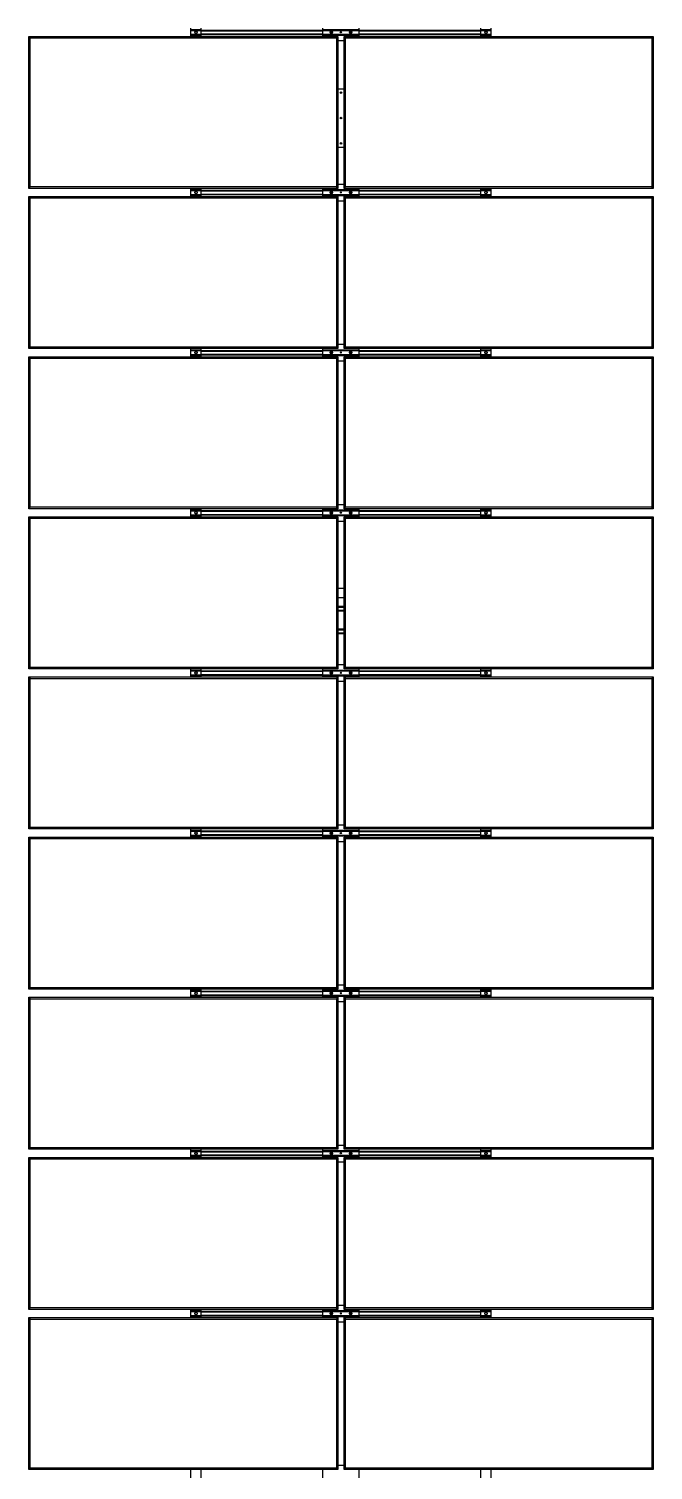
# Model space of a CAD drawing. Header units: feet. Extents: x -21 to 5170, y -254 to 1413.
# Drawn here: x 4874.5 to 5055.4, y 571.8 to 989.1 of the extents above; entities that cross this region are included whole.
import ezdxf

# ---------------------------------------------------------------- set-up
doc = ezdxf.new("R2010")
doc.units = ezdxf.units.FT
doc.header["$MEASUREMENT"] = 0
doc.layers.add('E-ARRY-TABL', color=9, linetype='Continuous')

msp = doc.modelspace()

# ---------------------------------------------------------------- linework, layer by layer
at = {"layer": 'E-ARRY-TABL'}
for p, q in [((4921.50019, 986.86741), (4921.50019, 989.2193)), ((4924.44006, 986.86741), (4924.44006, 989.2193)), ((4959.71841, 986.86741), (4959.71841, 989.2193)), ((4970.21792, 986.86741), (4970.21792, 989.2193)), ((5005.49628, 986.86741), (5005.49628, 989.2193)), ((5008.43614, 986.86741), (5008.43614, 989.2193)), ((4874.50438, 986.86741), (4964.04421, 986.86741)), ((4874.50438, 986.86741), (4874.92436, 986.44743)), ((4874.50438, 942.85347), (4874.50438, 986.86741)), ((4874.92436, 986.44743), (4963.62423, 986.44743)), ((4874.92436, 943.27345), (4874.92436, 986.44743)), ((4921.50019, 988.88332), (4924.44006, 988.88332)), ((4921.50019, 988.79932), (4924.44006, 988.79932)), ((4921.50019, 988.61033), (4924.44006, 988.61033)), ((4921.50019, 987.47639), (4924.44006, 987.47639)), ((4921.50019, 987.28739), (4924.44006, 987.28739)), ((4921.50019, 987.2034), (4924.44006, 987.2034)), ((4922.76402, 988.40034), (4922.55791, 988.04336)), ((4922.55791, 988.04336), (4922.76402, 987.68638)), ((4923.17623, 988.40034), (4922.76402, 988.40034)), ((4922.76402, 987.68638), (4923.17623, 987.68638)), ((4923.38233, 988.04336), (4923.17623, 988.40034)), ((4923.17623, 987.68638), (4923.38233, 988.04336)), ((4924.44006, 988.67333), (4959.71841, 988.67333)), ((4924.44006, 988.50534), (4959.71841, 988.50534)), ((4924.44006, 987.58138), (4959.71841, 987.58138)), ((4924.44006, 987.41339), (4959.71841, 987.41339)), ((4959.71841, 988.88332), (4970.21792, 988.88332)), ((4959.71841, 988.79932), (4970.21792, 988.79932)), ((4959.71841, 988.61033), (4970.21792, 988.61033)), ((4959.71841, 987.47639), (4970.21792, 987.47639)), ((4959.71841, 987.28739), (4970.21792, 987.28739)), ((4959.71841, 987.2034), (4970.21792, 987.2034)), ((4961.81158, 988.04336), (4961.99344, 988.35834)), ((4961.90251, 987.88587), (4961.81158, 988.04336)), ((4961.99344, 987.72837), (4961.90251, 987.88587)), ((4961.99344, 988.35834), (4962.35715, 988.35834)), ((4962.1753, 987.72837), (4961.99344, 987.72837)), ((4962.35715, 987.72837), (4962.1753, 987.72837)), ((4962.35715, 988.35834), (4962.53901, 988.04336)), ((4962.53901, 988.04336), (4962.35715, 987.72837)), ((4964.04421, 986.86741), (4963.62423, 986.44743)), ((4963.62423, 986.44743), (4963.62423, 943.27345)), ((4964.04421, 986.86741), (4964.04421, 942.85347)), ((4964.04421, 985.62847), (4965.89212, 985.62847)), ((4964.87892, 988.04336), (4964.8793, 988.03516)), ((4965.89212, 986.86741), (5055.43195, 986.86741)), ((4965.89212, 986.86741), (4966.3121, 986.44743)), ((4965.89212, 942.85347), (4965.89212, 986.86741)), ((4966.3121, 986.44743), (5055.01197, 986.44743)), ((4966.3121, 943.27345), (4966.3121, 986.44743)), ((4967.39732, 988.04336), (4967.57918, 988.35834)), ((4967.57918, 987.72837), (4967.39732, 988.04336)), ((4967.57918, 988.35834), (4967.94289, 988.35834)), ((4967.76104, 987.72837), (4967.57918, 987.72837)), ((4967.94289, 987.72837), (4967.76104, 987.72837)), ((4967.94289, 988.35834), (4968.12475, 988.04336)), ((4968.12475, 988.04336), (4967.94289, 987.72837)), ((4970.21792, 988.67333), (5005.49628, 988.67333)), ((4970.21792, 988.50534), (5005.49628, 988.50534)), ((4970.21792, 987.58138), (5005.49628, 987.58138)), ((4970.21792, 987.41339), (5005.49628, 987.41339)), ((5005.49628, 988.88332), (5008.43614, 988.88332)), ((5005.49628, 988.79932), (5008.43614, 988.79932)), ((5005.49628, 988.61033), (5008.43614, 988.61033)), ((5005.49628, 987.47639), (5008.43614, 987.47639)), ((5005.49628, 987.28739), (5008.43614, 987.28739)), ((5005.49628, 987.2034), (5008.43614, 987.2034)), ((5006.7601, 988.40034), (5006.554, 988.04336)), ((5006.554, 988.04336), (5006.7601, 987.68638)), ((5007.17231, 988.40034), (5006.7601, 988.40034)), ((5006.7601, 987.68638), (5006.96621, 987.68638)), ((5006.96621, 987.68638), (5007.17231, 987.68638)), ((5007.37842, 988.04336), (5007.17231, 988.40034)), ((5007.17231, 987.68638), (5007.37842, 988.04336)), ((5055.43195, 986.86741), (5055.01197, 986.44743)), ((5055.01197, 986.44743), (5055.01197, 943.27345)), ((5055.43195, 986.86741), (5055.43195, 942.85347)), ((4964.04421, 971.63262), (4965.89212, 971.63262)), ((4964.71618, 963.23302), (4965.22015, 963.23302)), ((4964.04421, 954.83341), (4965.89212, 954.83341)), ((4874.50438, 942.85347), (4874.92436, 943.27345)), ((4963.62423, 943.27345), (4874.92436, 943.27345)), ((4964.04421, 942.85347), (4963.62423, 943.27345)), ((4964.04421, 944.09241), (4965.89212, 944.09241)), ((4965.89212, 942.85347), (4966.3121, 943.27345)), ((5055.01197, 943.27345), (4966.3121, 943.27345)), ((5055.43195, 942.85347), (5055.01197, 943.27345)), ((4964.04421, 942.85347), (4874.50438, 942.85347)), ((4874.50438, 940.50158), (4874.92436, 940.08159)), ((4874.50438, 896.48763), (4874.50438, 940.50158)), ((4874.50438, 940.50158), (4964.04421, 940.50158)), ((4874.92436, 896.90761), (4874.92436, 940.08159)), ((4874.92436, 940.08159), (4963.62423, 940.08159)), ((4921.50019, 940.50158), (4921.50019, 942.85347)), ((4921.50019, 942.51748), (4924.44006, 942.51748)), ((4921.50019, 942.43349), (4924.44006, 942.43349)), ((4921.50019, 942.24449), (4924.44006, 942.24449)), ((4921.50019, 941.11055), (4924.44006, 941.11055)), ((4921.50019, 940.92156), (4924.44006, 940.92156)), ((4921.50019, 940.83756), (4924.44006, 940.83756)), ((4922.76402, 942.0345), (4922.55791, 941.67752)), ((4922.55791, 941.67752), (4922.76402, 941.32054)), ((4923.17623, 942.0345), (4922.76402, 942.0345)), ((4922.76402, 941.32054), (4923.17623, 941.32054)), ((4923.38233, 941.67752), (4923.17623, 942.0345)), ((4923.17623, 941.32054), (4923.38233, 941.67752)), ((4924.44006, 940.50158), (4924.44006, 942.85347)), ((4924.44006, 942.30749), (4959.71841, 942.30749)), ((4924.44006, 942.1395), (4959.71841, 942.1395)), ((4924.44006, 941.21554), (4959.71841, 941.21554)), ((4924.44006, 941.04755), (4959.71841, 941.04755)), ((4959.71841, 940.50158), (4959.71841, 942.85347)), ((4959.71841, 942.51748), (4970.21792, 942.51748)), ((4959.71841, 942.43349), (4970.21792, 942.43349)), ((4959.71841, 942.24449), (4970.21792, 942.24449)), ((4959.71841, 941.11055), (4970.21792, 941.11055)), ((4959.71841, 940.92156), (4970.21792, 940.92156)), ((4959.71841, 940.83756), (4970.21792, 940.83756)), ((4961.81158, 941.67752), (4961.99344, 941.99251)), ((4961.90251, 941.52003), (4961.81158, 941.67752)), ((4961.99344, 941.36254), (4961.90251, 941.52003)), ((4961.99344, 941.99251), (4962.35715, 941.99251)), ((4962.1753, 941.36254), (4961.99344, 941.36254)), ((4962.35715, 941.36254), (4962.1753, 941.36254)), ((4962.35715, 941.99251), (4962.53901, 941.67752)), ((4962.53901, 941.67752), (4962.35715, 941.36254)), ((4964.04421, 940.50158), (4963.62423, 940.08159)), ((4963.62423, 940.08159), (4963.62423, 896.90761)), ((4964.04421, 940.50158), (4964.04421, 896.48763)), ((4964.04421, 939.26263), (4965.89212, 939.26263)), ((4964.87892, 941.67752), (4964.87963, 941.66631)), ((5055.43195, 942.85347), (4965.89212, 942.85347)), ((4965.89212, 940.50158), (5055.43195, 940.50158)), ((4965.89212, 940.50158), (4966.3121, 940.08159)), ((4965.89212, 896.48763), (4965.89212, 940.50158)), ((4966.3121, 940.08159), (5055.01197, 940.08159)), ((4966.3121, 896.90761), (4966.3121, 940.08159)), ((4967.39732, 941.67752), (4967.57918, 941.99251)), ((4967.57918, 941.36254), (4967.39732, 941.67752)), ((4967.57918, 941.99251), (4967.76104, 941.99251)), ((4967.94289, 941.36254), (4967.57918, 941.36254)), ((4967.76104, 941.99251), (4967.94289, 941.99251)), ((4967.94289, 941.99251), (4968.12475, 941.67752)), ((4968.12475, 941.67752), (4967.94289, 941.36254)), ((4970.21792, 940.50158), (4970.21792, 942.85347)), ((4970.21792, 942.30749), (5005.49628, 942.30749)), ((4970.21792, 942.1395), (5005.49628, 942.1395)), ((4970.21792, 941.21554), (5005.49628, 941.21554)), ((4970.21792, 941.04755), (5005.49628, 941.04755)), ((5005.49628, 940.50158), (5005.49628, 942.85347)), ((5005.49628, 942.51748), (5008.43614, 942.51748)), ((5005.49628, 942.43349), (5008.43614, 942.43349)), ((5005.49628, 942.24449), (5008.43614, 942.24449)), ((5005.49628, 941.11055), (5008.43614, 941.11055)), ((5005.49628, 940.92156), (5008.43614, 940.92156)), ((5005.49628, 940.83756), (5008.43614, 940.83756)), ((5006.7601, 942.0345), (5006.554, 941.67752)), ((5006.554, 941.67752), (5006.7601, 941.32054)), ((5007.17231, 942.0345), (5006.7601, 942.0345)), ((5006.7601, 941.32054), (5007.17231, 941.32054)), ((5007.37842, 941.67752), (5007.17231, 942.0345)), ((5007.17231, 941.32054), (5007.37842, 941.67752)), ((5008.43614, 940.50158), (5008.43614, 942.85347)), ((5055.43195, 940.50158), (5055.01197, 940.08159)), ((5055.01197, 940.08159), (5055.01197, 896.90761)), ((5055.43195, 940.50158), (5055.43195, 896.48763)), ((4964.04421, 897.72657), (4965.89212, 897.72657)), ((4874.50438, 896.48763), (4874.92436, 896.90761)), ((4964.04421, 896.48763), (4874.50438, 896.48763)), ((4874.50438, 894.13574), (4964.04421, 894.13574)), ((4874.50438, 894.13574), (4874.92436, 893.71576)), ((4874.50438, 850.12179), (4874.50438, 894.13574)), ((4963.62423, 896.90761), (4874.92436, 896.90761)), ((4874.92436, 893.71576), (4963.62423, 893.71576)), ((4874.92436, 850.54177), (4874.92436, 893.71576)), ((4921.50019, 894.13574), (4921.50019, 896.48763)), ((4921.50019, 896.15164), (4924.44006, 896.15164)), ((4921.50019, 896.06765), (4924.44006, 896.06765)), ((4921.50019, 895.87866), (4924.44006, 895.87866)), ((4921.50019, 894.74471), (4924.44006, 894.74471)), ((4921.50019, 894.55572), (4924.44006, 894.55572)), ((4921.50019, 894.47172), (4924.44006, 894.47172)), ((4922.76402, 895.66867), (4922.55791, 895.31168)), ((4922.55791, 895.31168), (4922.76402, 894.9547)), ((4923.17623, 895.66867), (4922.76402, 895.66867)), ((4922.76402, 894.9547), (4922.97012, 894.9547)), ((4922.97012, 894.9547), (4923.17623, 894.9547)), ((4923.38233, 895.31168), (4923.17623, 895.66867)), ((4923.17623, 894.9547), (4923.38233, 895.31168)), ((4924.44006, 894.13574), (4924.44006, 896.48763)), ((4924.44006, 895.94165), (4959.71841, 895.94165)), ((4924.44006, 895.77366), (4959.71841, 895.77366)), ((4924.44006, 894.8497), (4959.71841, 894.8497)), ((4924.44006, 894.68171), (4959.71841, 894.68171)), ((4959.71841, 894.13574), (4959.71841, 896.48763)), ((4959.71841, 896.15164), (4970.21792, 896.15164)), ((4959.71841, 896.06765), (4970.21792, 896.06765)), ((4959.71841, 895.87866), (4970.21792, 895.87866)), ((4959.71841, 894.74471), (4970.21792, 894.74471)), ((4959.71841, 894.55572), (4970.21792, 894.55572)), ((4959.71841, 894.47172), (4970.21792, 894.47172)), ((4961.81158, 895.31168), (4961.99344, 895.62667)), ((4961.90251, 895.15419), (4961.81158, 895.31168)), ((4961.99344, 894.9967), (4961.90251, 895.15419)), ((4961.99344, 895.62667), (4962.35715, 895.62667)), ((4962.1753, 894.9967), (4961.99344, 894.9967)), ((4962.35715, 894.9967), (4962.1753, 894.9967)), ((4962.35715, 895.62667), (4962.53901, 895.31168)), ((4962.53901, 895.31168), (4962.35715, 894.9967)), ((4964.04421, 896.48763), (4963.62423, 896.90761)), ((4964.04421, 894.13574), (4963.62423, 893.71576)), ((4963.62423, 893.71576), (4963.62423, 850.54177)), ((4964.04421, 894.13574), (4964.04421, 850.12179)), ((4964.87892, 895.31168), (4964.87963, 895.30047)), ((4965.89212, 896.48763), (4966.3121, 896.90761)), ((5055.43195, 896.48763), (4965.89212, 896.48763)), ((4965.89212, 894.13574), (5055.43195, 894.13574)), ((4965.89212, 894.13574), (4966.3121, 893.71576)), ((4965.89212, 850.12179), (4965.89212, 894.13574)), ((5055.01197, 896.90761), (4966.3121, 896.90761)), ((4966.3121, 893.71576), (5055.01197, 893.71576)), ((4966.3121, 850.54177), (4966.3121, 893.71576)), ((4967.39732, 895.31168), (4967.57918, 895.62667)), ((4967.57918, 894.9967), (4967.39732, 895.31168)), ((4967.57918, 895.62667), (4967.94289, 895.62667)), ((4967.94289, 894.9967), (4967.57918, 894.9967)), ((4967.94289, 895.62667), (4968.12475, 895.31168)), ((4968.12475, 895.31168), (4967.94289, 894.9967)), ((4970.21792, 894.13574), (4970.21792, 896.48763)), ((4970.21792, 895.94165), (5005.49628, 895.94165)), ((4970.21792, 895.77366), (5005.49628, 895.77366)), ((4970.21792, 894.8497), (5005.49628, 894.8497)), ((4970.21792, 894.68171), (5005.49628, 894.68171)), ((5005.49628, 894.13574), (5005.49628, 896.48763)), ((5005.49628, 896.15164), (5008.43614, 896.15164)), ((5005.49628, 896.06765), (5008.43614, 896.06765)), ((5005.49628, 895.87866), (5008.43614, 895.87866)), ((5005.49628, 894.74471), (5008.43614, 894.74471)), ((5005.49628, 894.55572), (5008.43614, 894.55572)), ((5005.49628, 894.47172), (5008.43614, 894.47172)), ((5006.7601, 895.66867), (5006.554, 895.31168)), ((5006.554, 895.31168), (5006.7601, 894.9547)), ((5007.17231, 895.66867), (5006.7601, 895.66867)), ((5006.7601, 894.9547), (5007.17231, 894.9547)), ((5007.37842, 895.31168), (5007.17231, 895.66867)), ((5007.17231, 894.9547), (5007.37842, 895.31168)), ((5008.43614, 894.13574), (5008.43614, 896.48763)), ((5055.43195, 896.48763), (5055.01197, 896.90761)), ((5055.43195, 894.13574), (5055.01197, 893.71576)), ((5055.01197, 893.71576), (5055.01197, 850.54177)), ((5055.43195, 894.13574), (5055.43195, 850.12179)), ((4964.04421, 892.89679), (4965.89212, 892.89679)), ((4964.04421, 851.36073), (4965.89212, 851.36073)), ((4874.50438, 850.12179), (4874.92436, 850.54177)), ((4964.04421, 850.12179), (4874.50438, 850.12179)), ((4874.50438, 847.7699), (4874.92436, 847.34992)), ((4874.50438, 803.75595), (4874.50438, 847.7699)), ((4874.50438, 847.7699), (4964.04421, 847.7699)), ((4963.62423, 850.54177), (4874.92436, 850.54177)), ((4874.92436, 804.17593), (4874.92436, 847.34992)), ((4874.92436, 847.34992), (4963.62423, 847.34992)), ((4921.50019, 847.7699), (4921.50019, 850.12179)), ((4921.50019, 849.7858), (4924.44006, 849.7858)), ((4921.50019, 849.70181), (4924.44006, 849.70181)), ((4921.50019, 849.51282), (4924.44006, 849.51282)), ((4921.50019, 848.37887), (4924.44006, 848.37887)), ((4921.50019, 848.18988), (4924.44006, 848.18988)), ((4921.50019, 848.10588), (4924.44006, 848.10588)), ((4922.66097, 849.12434), (4922.55791, 848.94584)), ((4922.55791, 848.94584), (4922.76402, 848.58886)), ((4922.76402, 849.30283), (4922.66097, 849.12434)), ((4923.17623, 849.30283), (4922.76402, 849.30283)), ((4922.76402, 848.58886), (4923.17623, 848.58886)), ((4923.38233, 848.94584), (4923.17623, 849.30283)), ((4923.17623, 848.58886), (4923.38233, 848.94584)), ((4924.44006, 847.7699), (4924.44006, 850.12179)), ((4924.44006, 849.57581), (4959.71841, 849.57581)), ((4924.44006, 849.40782), (4959.71841, 849.40782)), ((4924.44006, 848.48386), (4959.71841, 848.48386)), ((4924.44006, 848.31587), (4959.71841, 848.31587)), ((4959.71841, 847.7699), (4959.71841, 850.12179)), ((4959.71841, 849.7858), (4970.21792, 849.7858)), ((4959.71841, 849.70181), (4970.21792, 849.70181)), ((4959.71841, 849.51282), (4970.21792, 849.51282)), ((4959.71841, 848.37887), (4970.21792, 848.37887)), ((4959.71841, 848.18988), (4970.21792, 848.18988)), ((4959.71841, 848.10588), (4970.21792, 848.10588)), ((4961.81158, 848.94584), (4961.99344, 849.26083)), ((4961.90251, 848.78835), (4961.81158, 848.94584)), ((4961.99344, 848.63086), (4961.90251, 848.78835)), ((4961.99344, 849.26083), (4962.35715, 849.26083)), ((4962.1753, 848.63086), (4961.99344, 848.63086)), ((4962.35715, 848.63086), (4962.1753, 848.63086)), ((4962.35715, 849.26083), (4962.53901, 848.94584)), ((4962.53901, 848.94584), (4962.35715, 848.63086)), ((4964.04421, 850.12179), (4963.62423, 850.54177)), ((4964.04421, 847.7699), (4963.62423, 847.34992)), ((4963.62423, 847.34992), (4963.62423, 804.17593)), ((4964.04421, 847.7699), (4964.04421, 803.75595)), ((4964.87892, 848.94584), (4964.87963, 848.93463)), ((4965.89212, 850.12179), (4966.3121, 850.54177)), ((5055.43195, 850.12179), (4965.89212, 850.12179)), ((4965.89212, 847.7699), (4966.3121, 847.34992)), ((4965.89212, 803.75595), (4965.89212, 847.7699)), ((4965.89212, 847.7699), (5055.43195, 847.7699)), ((5055.01197, 850.54177), (4966.3121, 850.54177)), ((4966.3121, 804.17593), (4966.3121, 847.34992)), ((4966.3121, 847.34992), (5055.01197, 847.34992)), ((4967.39732, 848.94584), (4967.57918, 849.26083)), ((4967.57918, 848.63086), (4967.39732, 848.94584)), ((4967.57918, 849.26083), (4967.76104, 849.26083)), ((4967.94289, 848.63086), (4967.57918, 848.63086)), ((4967.76104, 849.26083), (4967.94289, 849.26083)), ((4967.94289, 849.26083), (4968.03382, 849.10334)), ((4968.12475, 848.94584), (4967.94289, 848.63086)), ((4968.03382, 849.10334), (4968.12475, 848.94584)), ((4970.21792, 847.7699), (4970.21792, 850.12179)), ((4970.21792, 849.57581), (5005.49628, 849.57581)), ((4970.21792, 849.40782), (5005.49628, 849.40782)), ((4970.21792, 848.48386), (5005.49628, 848.48386)), ((4970.21792, 848.31587), (5005.49628, 848.31587)), ((5005.49628, 847.7699), (5005.49628, 850.12179)), ((5005.49628, 849.7858), (5008.43614, 849.7858)), ((5005.49628, 849.70181), (5008.43614, 849.70181)), ((5005.49628, 849.51282), (5008.43614, 849.51282)), ((5005.49628, 848.37887), (5008.43614, 848.37887)), ((5005.49628, 848.18988), (5008.43614, 848.18988)), ((5005.49628, 848.10588), (5008.43614, 848.10588)), ((5006.7601, 849.30283), (5006.554, 848.94584)), ((5006.554, 848.94584), (5006.7601, 848.58886)), ((5007.17231, 849.30283), (5006.7601, 849.30283)), ((5006.7601, 848.58886), (5007.17231, 848.58886)), ((5007.37842, 848.94584), (5007.17231, 849.30283)), ((5007.17231, 848.58886), (5007.37842, 848.94584)), ((5008.43614, 847.7699), (5008.43614, 850.12179)), ((5055.43195, 850.12179), (5055.01197, 850.54177)), ((5055.43195, 847.7699), (5055.01197, 847.34992)), ((5055.01197, 847.34992), (5055.01197, 804.17593)), ((5055.43195, 847.7699), (5055.43195, 803.75595)), ((4964.04421, 846.53096), (4965.89212, 846.53096)), ((4964.04421, 827.10217), (4965.89212, 827.10217)), ((4964.04421, 824.42368), (4965.89212, 824.42368)), ((4964.04421, 821.87811), (4965.89212, 821.87811)), ((4964.04421, 821.74476), (4965.89212, 821.74476)), ((4964.04421, 821.61142), (4965.89212, 821.61142)), ((4964.04421, 820.77986), (4965.89212, 820.77986)), ((4964.04421, 820.64651), (4965.89212, 820.64651)), ((4964.04421, 820.51317), (4965.89212, 820.51317)), ((4965.89212, 815.22142), (4964.04421, 815.22142)), ((4965.89212, 815.08807), (4964.04421, 815.08807)), ((4965.89212, 814.95473), (4964.04421, 814.95473)), ((4965.89212, 814.12317), (4964.04421, 814.12317)), ((4965.89212, 813.98982), (4964.04421, 813.98982)), ((4965.89212, 813.85648), (4964.04421, 813.85648)), ((4874.50438, 803.75595), (4874.92436, 804.17593)), ((4964.04421, 803.75595), (4874.50438, 803.75595)), ((4874.50438, 801.40406), (4874.92436, 800.98408)), ((4874.50438, 757.39011), (4874.50438, 801.40406)), ((4874.50438, 801.40406), (4964.04421, 801.40406)), ((4963.62423, 804.17593), (4874.92436, 804.17593)), ((4921.50019, 801.40406), (4921.50019, 803.75595)), ((4921.50019, 803.41997), (4924.44006, 803.41997)), ((4921.50019, 803.33597), (4924.44006, 803.33597)), ((4921.50019, 803.14698), (4924.44006, 803.14698)), ((4921.50019, 802.01303), (4924.44006, 802.01303)), ((4921.50019, 801.82404), (4924.44006, 801.82404)), ((4921.50019, 801.74004), (4924.44006, 801.74004)), ((4922.76402, 802.93699), (4922.55791, 802.58)), ((4922.55791, 802.58), (4922.76402, 802.22302)), ((4923.17623, 802.93699), (4922.76402, 802.93699)), ((4922.76402, 802.22302), (4923.17623, 802.22302)), ((4923.38233, 802.58), (4923.17623, 802.93699)), ((4923.17623, 802.22302), (4923.38233, 802.58)), ((4924.44006, 801.40406), (4924.44006, 803.75595)), ((4924.44006, 803.20998), (4959.71841, 803.20998)), ((4924.44006, 803.04198), (4959.71841, 803.04198)), ((4924.44006, 802.11803), (4959.71841, 802.11803)), ((4924.44006, 801.95003), (4959.71841, 801.95003)), ((4959.71841, 801.40406), (4959.71841, 803.75595)), ((4959.71841, 803.41997), (4970.21792, 803.41997)), ((4959.71841, 803.33597), (4970.21792, 803.33597)), ((4959.71841, 803.14698), (4970.21792, 803.14698)), ((4959.71841, 802.01303), (4970.21792, 802.01303)), ((4959.71841, 801.82404), (4970.21792, 801.82404)), ((4959.71841, 801.74004), (4970.21792, 801.74004)), ((4961.81158, 802.58), (4961.99344, 802.89499)), ((4961.90251, 802.42251), (4961.81158, 802.58)), ((4961.99344, 802.26502), (4961.90251, 802.42251)), ((4961.99344, 802.89499), (4962.35715, 802.89499)), ((4962.1753, 802.26502), (4961.99344, 802.26502)), ((4962.35715, 802.26502), (4962.1753, 802.26502)), ((4962.35715, 802.89499), (4962.53901, 802.58)), ((4962.53901, 802.58), (4962.35715, 802.26502)), ((4964.04421, 803.75595), (4963.62423, 804.17593)), ((4964.04421, 801.40406), (4963.62423, 800.98408)), ((4964.04421, 804.99489), (4965.89212, 804.99489)), ((4964.04421, 801.40406), (4964.04421, 757.39011)), ((4964.87892, 802.58), (4964.8793, 802.5718)), ((4965.89212, 803.75595), (4966.3121, 804.17593)), ((5055.43195, 803.75595), (4965.89212, 803.75595)), ((4965.89212, 801.40406), (4966.3121, 800.98408)), ((4965.89212, 757.39011), (4965.89212, 801.40406)), ((4965.89212, 801.40406), (5055.43195, 801.40406)), ((5055.01197, 804.17593), (4966.3121, 804.17593)), ((4967.39732, 802.58), (4967.57918, 802.89499)), ((4967.57918, 802.26502), (4967.39732, 802.58)), ((4967.57918, 802.89499), (4967.76104, 802.89499)), ((4967.94289, 802.26502), (4967.57918, 802.26502)), ((4967.76104, 802.89499), (4967.94289, 802.89499)), ((4967.94289, 802.89499), (4968.12475, 802.58)), ((4968.12475, 802.58), (4967.94289, 802.26502)), ((4970.21792, 801.40406), (4970.21792, 803.75595)), ((4970.21792, 803.20998), (5005.49628, 803.20998)), ((4970.21792, 803.04198), (5005.49628, 803.04198)), ((4970.21792, 802.11803), (5005.49628, 802.11803)), ((4970.21792, 801.95003), (5005.49628, 801.95003)), ((5005.49628, 801.40406), (5005.49628, 803.75595)), ((5005.49628, 803.41997), (5008.43614, 803.41997)), ((5005.49628, 803.33597), (5008.43614, 803.33597)), ((5005.49628, 803.14698), (5008.43614, 803.14698)), ((5005.49628, 802.01303), (5008.43614, 802.01303)), ((5005.49628, 801.82404), (5008.43614, 801.82404)), ((5005.49628, 801.74004), (5008.43614, 801.74004)), ((5006.7601, 802.93699), (5006.554, 802.58)), ((5006.554, 802.58), (5006.7601, 802.22302)), ((5007.17231, 802.93699), (5006.7601, 802.93699)), ((5006.7601, 802.22302), (5007.17231, 802.22302)), ((5007.37842, 802.58), (5007.17231, 802.93699)), ((5007.17231, 802.22302), (5007.37842, 802.58)), ((5008.43614, 801.40406), (5008.43614, 803.75595)), ((5055.43195, 803.75595), (5055.01197, 804.17593)), ((5055.43195, 801.40406), (5055.01197, 800.98408)), ((5055.43195, 801.40406), (5055.43195, 757.39011)), ((4874.92436, 757.81009), (4874.92436, 800.98408)), ((4874.92436, 800.98408), (4963.62423, 800.98408)), ((4963.62423, 800.98408), (4963.62423, 757.81009)), ((4964.04421, 800.16512), (4965.89212, 800.16512)), ((4966.3121, 757.81009), (4966.3121, 800.98408)), ((4966.3121, 800.98408), (5055.01197, 800.98408)), ((5055.01197, 800.98408), (5055.01197, 757.81009)), ((4874.50438, 757.39011), (4874.92436, 757.81009)), ((4964.04421, 757.39011), (4874.50438, 757.39011)), ((4963.62423, 757.81009), (4874.92436, 757.81009)), ((4921.50019, 755.03822), (4921.50019, 757.39011)), ((4921.50019, 757.05413), (4924.44006, 757.05413)), ((4921.50019, 756.97013), (4924.44006, 756.97013)), ((4921.50019, 756.78114), (4924.44006, 756.78114)), ((4921.50019, 755.64719), (4924.44006, 755.64719)), ((4921.50019, 755.4582), (4924.44006, 755.4582)), ((4921.50019, 755.37421), (4924.44006, 755.37421)), ((4922.76402, 756.57115), (4922.55791, 756.21417)), ((4922.55791, 756.21417), (4922.76402, 755.85718)), ((4923.17623, 756.57115), (4922.76402, 756.57115)), ((4922.76402, 755.85718), (4923.17623, 755.85718)), ((4923.38233, 756.21417), (4923.17623, 756.57115)), ((4923.17623, 755.85718), (4923.38233, 756.21417)), ((4924.44006, 755.03822), (4924.44006, 757.39011)), ((4924.44006, 756.84414), (4959.71841, 756.84414)), ((4924.44006, 756.67614), (4959.71841, 756.67614)), ((4924.44006, 755.75219), (4959.71841, 755.75219)), ((4924.44006, 755.5842), (4959.71841, 755.5842)), ((4959.71841, 755.03822), (4959.71841, 757.39011)), ((4959.71841, 757.05413), (4970.21792, 757.05413)), ((4959.71841, 756.97013), (4970.21792, 756.97013)), ((4959.71841, 756.78114), (4970.21792, 756.78114)), ((4959.71841, 755.64719), (4970.21792, 755.64719)), ((4959.71841, 755.4582), (4970.21792, 755.4582)), ((4959.71841, 755.37421), (4970.21792, 755.37421)), ((4961.81158, 756.21417), (4961.99344, 756.52915)), ((4961.99344, 755.89918), (4961.81158, 756.21417)), ((4961.99344, 756.52915), (4962.35715, 756.52915)), ((4962.35715, 755.89918), (4961.99344, 755.89918)), ((4962.35715, 756.52915), (4962.53901, 756.21417)), ((4962.53901, 756.21417), (4962.35715, 755.89918)), ((4964.04421, 757.39011), (4963.62423, 757.81009)), ((4964.04421, 758.62905), (4965.89212, 758.62905)), ((4964.87892, 756.21417), (4964.87963, 756.20295)), ((4965.89212, 757.39011), (4966.3121, 757.81009)), ((5055.43195, 757.39011), (4965.89212, 757.39011)), ((5055.01197, 757.81009), (4966.3121, 757.81009)), ((4967.39732, 756.21417), (4967.57918, 756.52915)), ((4967.57918, 755.89918), (4967.39732, 756.21417)), ((4967.57918, 756.52915), (4967.94289, 756.52915)), ((4967.94289, 755.89918), (4967.57918, 755.89918)), ((4967.94289, 756.52915), (4968.12475, 756.21417)), ((4968.12475, 756.21417), (4967.94289, 755.89918)), ((4970.21792, 755.03822), (4970.21792, 757.39011)), ((4970.21792, 756.84414), (5005.49628, 756.84414)), ((4970.21792, 756.67614), (5005.49628, 756.67614)), ((4970.21792, 755.75219), (5005.49628, 755.75219)), ((4970.21792, 755.5842), (5005.49628, 755.5842)), ((5005.49628, 755.03822), (5005.49628, 757.39011)), ((5005.49628, 757.05413), (5008.43614, 757.05413)), ((5005.49628, 756.97013), (5008.43614, 756.97013)), ((5005.49628, 756.78114), (5008.43614, 756.78114)), ((5005.49628, 755.64719), (5008.43614, 755.64719)), ((5005.49628, 755.4582), (5008.43614, 755.4582)), ((5005.49628, 755.37421), (5008.43614, 755.37421)), ((5006.7601, 756.57115), (5006.554, 756.21417)), ((5006.554, 756.21417), (5006.7601, 755.85718)), ((5007.17231, 756.57115), (5006.7601, 756.57115)), ((5006.7601, 755.85718), (5007.17231, 755.85718)), ((5007.37842, 756.21417), (5007.17231, 756.57115)), ((5007.17231, 755.85718), (5007.37842, 756.21417)), ((5008.43614, 755.03822), (5008.43614, 757.39011)), ((5055.43195, 757.39011), (5055.01197, 757.81009)), ((4874.50438, 755.03822), (4874.92436, 754.61824)), ((4874.50438, 711.02427), (4874.50438, 755.03822)), ((4874.50438, 755.03822), (4964.04421, 755.03822)), ((4874.92436, 711.44425), (4874.92436, 754.61824)), ((4874.92436, 754.61824), (4963.62423, 754.61824)), ((4964.04421, 755.03822), (4963.62423, 754.61824)), ((4963.62423, 754.61824), (4963.62423, 711.44425)), ((4964.04421, 755.03822), (4964.04421, 711.02427)), ((4964.04421, 753.79928), (4965.89212, 753.79928)), ((4965.89212, 755.03822), (5055.43195, 755.03822)), ((4965.89212, 755.03822), (4966.3121, 754.61824)), ((4965.89212, 711.02427), (4965.89212, 755.03822)), ((4966.3121, 754.61824), (5055.01197, 754.61824)), ((4966.3121, 711.44425), (4966.3121, 754.61824)), ((5055.43195, 755.03822), (5055.01197, 754.61824)), ((5055.01197, 754.61824), (5055.01197, 711.44425)), ((5055.43195, 755.03822), (5055.43195, 711.02427)), ((4874.50438, 711.02427), (4874.92436, 711.44425)), ((4964.04421, 711.02427), (4874.50438, 711.02427)), ((4963.62423, 711.44425), (4874.92436, 711.44425)), ((4921.50019, 708.67238), (4921.50019, 711.02427)), ((4921.50019, 710.68829), (4924.44006, 710.68829)), ((4921.50019, 710.60429), (4924.44006, 710.60429)), ((4921.50019, 710.4153), (4924.44006, 710.4153)), ((4922.76402, 710.20531), (4922.55791, 709.84833)), ((4922.55791, 709.84833), (4922.76402, 709.49134)), ((4922.97012, 710.20531), (4922.76402, 710.20531)), ((4922.76402, 709.49134), (4923.17623, 709.49134)), ((4923.17623, 710.20531), (4922.97012, 710.20531)), ((4923.38233, 709.84833), (4923.17623, 710.20531)), ((4923.17623, 709.49134), (4923.38233, 709.84833)), ((4924.44006, 708.67238), (4924.44006, 711.02427)), ((4924.44006, 710.4783), (4959.71841, 710.4783)), ((4924.44006, 710.31031), (4959.71841, 710.31031)), ((4959.71841, 708.67238), (4959.71841, 711.02427)), ((4959.71841, 710.68829), (4970.21792, 710.68829)), ((4959.71841, 710.60429), (4970.21792, 710.60429)), ((4959.71841, 710.4153), (4970.21792, 710.4153)), ((4961.81158, 709.84833), (4961.99344, 710.16331)), ((4961.90251, 709.69084), (4961.81158, 709.84833)), ((4961.99344, 709.53334), (4961.90251, 709.69084)), ((4961.99344, 710.16331), (4962.35715, 710.16331)), ((4962.1753, 709.53334), (4961.99344, 709.53334)), ((4962.35715, 709.53334), (4962.1753, 709.53334)), ((4962.35715, 710.16331), (4962.53901, 709.84833)), ((4962.53901, 709.84833), (4962.35715, 709.53334)), ((4964.04421, 711.02427), (4963.62423, 711.44425)), ((4964.04421, 712.26322), (4965.89212, 712.26322)), ((4964.87892, 709.84833), (4964.87963, 709.83711)), ((4965.89212, 711.02427), (4966.3121, 711.44425)), ((5055.43195, 711.02427), (4965.89212, 711.02427)), ((5055.01197, 711.44425), (4966.3121, 711.44425)), ((4967.39732, 709.84833), (4967.48825, 710.00582)), ((4967.57918, 709.53334), (4967.39732, 709.84833)), ((4967.48825, 710.00582), (4967.57918, 710.16331)), ((4967.57918, 710.16331), (4967.76104, 710.16331)), ((4967.94289, 709.53334), (4967.57918, 709.53334)), ((4967.76104, 710.16331), (4967.94289, 710.16331)), ((4967.94289, 710.16331), (4968.03382, 710.00582)), ((4968.12475, 709.84833), (4967.94289, 709.53334)), ((4968.03382, 710.00582), (4968.12475, 709.84833)), ((4970.21792, 708.67238), (4970.21792, 711.02427)), ((4970.21792, 710.4783), (5005.49628, 710.4783)), ((4970.21792, 710.31031), (5005.49628, 710.31031)), ((5005.49628, 708.67238), (5005.49628, 711.02427)), ((5005.49628, 710.68829), (5008.43614, 710.68829)), ((5005.49628, 710.60429), (5008.43614, 710.60429)), ((5005.49628, 710.4153), (5008.43614, 710.4153)), ((5006.7601, 710.20531), (5006.554, 709.84833)), ((5006.554, 709.84833), (5006.7601, 709.49134)), ((5007.17231, 710.20531), (5006.7601, 710.20531)), ((5006.7601, 709.49134), (5007.17231, 709.49134)), ((5007.37842, 709.84833), (5007.17231, 710.20531)), ((5007.17231, 709.49134), (5007.37842, 709.84833)), ((5008.43614, 708.67238), (5008.43614, 711.02427)), ((5055.43195, 711.02427), (5055.01197, 711.44425)), ((4874.50438, 708.67238), (4964.04421, 708.67238)), ((4874.50438, 708.67238), (4874.92436, 708.2524)), ((4874.50438, 664.65843), (4874.50438, 708.67238)), ((4874.92436, 708.2524), (4963.62423, 708.2524)), ((4874.92436, 665.07842), (4874.92436, 708.2524)), ((4921.50019, 709.28135), (4924.44006, 709.28135)), ((4921.50019, 709.09236), (4924.44006, 709.09236)), ((4921.50019, 709.00837), (4924.44006, 709.00837)), ((4924.44006, 709.38635), (4959.71841, 709.38635)), ((4924.44006, 709.21836), (4959.71841, 709.21836)), ((4959.71841, 709.28135), (4970.21792, 709.28135)), ((4959.71841, 709.09236), (4970.21792, 709.09236)), ((4959.71841, 709.00837), (4970.21792, 709.00837)), ((4964.04421, 708.67238), (4963.62423, 708.2524)), ((4963.62423, 708.2524), (4963.62423, 665.07842)), ((4964.04421, 708.67238), (4964.04421, 664.65843)), ((4964.04421, 707.43344), (4965.89212, 707.43344)), ((4965.89212, 708.67238), (4966.3121, 708.2524)), ((4965.89212, 664.65843), (4965.89212, 708.67238)), ((4965.89212, 708.67238), (5055.43195, 708.67238)), ((4966.3121, 665.07842), (4966.3121, 708.2524)), ((4966.3121, 708.2524), (5055.01197, 708.2524)), ((4970.21792, 709.38635), (5005.49628, 709.38635)), ((4970.21792, 709.21836), (5005.49628, 709.21836)), ((5005.49628, 709.28135), (5008.43614, 709.28135)), ((5005.49628, 709.09236), (5008.43614, 709.09236)), ((5005.49628, 709.00837), (5008.43614, 709.00837)), ((5055.43195, 708.67238), (5055.01197, 708.2524)), ((5055.01197, 708.2524), (5055.01197, 665.07842)), ((5055.43195, 708.67238), (5055.43195, 664.65843)), ((4874.50438, 664.65843), (4874.92436, 665.07842)), ((4964.04421, 664.65843), (4874.50438, 664.65843)), ((4963.62423, 665.07842), (4874.92436, 665.07842)), ((4921.50019, 662.30654), (4921.50019, 664.65843)), ((4921.50019, 664.32245), (4924.44006, 664.32245)), ((4921.50019, 664.23845), (4924.44006, 664.23845)), ((4921.50019, 664.04946), (4924.44006, 664.04946)), ((4922.76402, 663.83947), (4922.55791, 663.48249)), ((4923.17623, 663.83947), (4922.76402, 663.83947)), ((4923.38233, 663.48249), (4923.17623, 663.83947)), ((4924.44006, 662.30654), (4924.44006, 664.65843)), ((4924.44006, 664.11246), (4959.71841, 664.11246)), ((4924.44006, 663.94447), (4959.71841, 663.94447)), ((4959.71841, 662.30654), (4959.71841, 664.65843)), ((4959.71841, 664.32245), (4970.21792, 664.32245)), ((4959.71841, 664.23845), (4970.21792, 664.23845)), ((4959.71841, 664.04946), (4970.21792, 664.04946)), ((4961.81158, 663.48249), (4961.99344, 663.79747)), ((4961.99344, 663.79747), (4962.35715, 663.79747)), ((4962.35715, 663.79747), (4962.53901, 663.48249)), ((4964.04421, 664.65843), (4963.62423, 665.07842)), ((4964.04421, 665.89738), (4965.89212, 665.89738)), ((4965.89212, 664.65843), (4966.3121, 665.07842)), ((5055.43195, 664.65843), (4965.89212, 664.65843)), ((5055.01197, 665.07842), (4966.3121, 665.07842)), ((4967.39732, 663.48249), (4967.57918, 663.79747)), ((4967.57918, 663.79747), (4967.76104, 663.79747)), ((4967.76104, 663.79747), (4967.94289, 663.79747)), ((4967.94289, 663.79747), (4968.12475, 663.48249)), ((4970.21792, 662.30654), (4970.21792, 664.65843)), ((4970.21792, 664.11246), (5005.49628, 664.11246)), ((4970.21792, 663.94447), (5005.49628, 663.94447)), ((5005.49628, 662.30654), (5005.49628, 664.65843)), ((5005.49628, 664.32245), (5008.43614, 664.32245)), ((5005.49628, 664.23845), (5008.43614, 664.23845)), ((5005.49628, 664.04946), (5008.43614, 664.04946)), ((5006.7601, 663.83947), (5006.554, 663.48249)), ((5007.17231, 663.83947), (5006.7601, 663.83947)), ((5007.37842, 663.48249), (5007.17231, 663.83947)), ((5008.43614, 662.30654), (5008.43614, 664.65843)), ((5055.43195, 664.65843), (5055.01197, 665.07842)), ((4874.50438, 662.30654), (4874.92436, 661.88656)), ((4874.50438, 618.2926), (4874.50438, 662.30654)), ((4874.50438, 662.30654), (4964.04421, 662.30654)), ((4874.92436, 618.71258), (4874.92436, 661.88656)), ((4874.92436, 661.88656), (4963.62423, 661.88656)), ((4921.50019, 662.91552), (4924.44006, 662.91552)), ((4921.50019, 662.72652), (4924.44006, 662.72652)), ((4921.50019, 662.64253), (4924.44006, 662.64253)), ((4922.55791, 663.48249), (4922.76402, 663.12551)), ((4922.76402, 663.12551), (4923.17623, 663.12551)), ((4923.17623, 663.12551), (4923.38233, 663.48249)), ((4924.44006, 663.02051), (4959.71841, 663.02051)), ((4924.44006, 662.85252), (4959.71841, 662.85252)), ((4959.71841, 662.91552), (4970.21792, 662.91552)), ((4959.71841, 662.72652), (4970.21792, 662.72652)), ((4959.71841, 662.64253), (4970.21792, 662.64253)), ((4961.90251, 663.325), (4961.81158, 663.48249)), ((4961.99344, 663.1675), (4961.90251, 663.325)), ((4962.1753, 663.1675), (4961.99344, 663.1675)), ((4962.35715, 663.1675), (4962.1753, 663.1675)), ((4962.53901, 663.48249), (4962.35715, 663.1675)), ((4964.04421, 662.30654), (4963.62423, 661.88656)), ((4963.62423, 661.88656), (4963.62423, 618.71258)), ((4964.04421, 662.30654), (4964.04421, 618.2926)), ((4964.04421, 661.0676), (4965.89212, 661.0676)), ((4964.87892, 663.48249), (4964.8793, 663.47429)), ((4965.89212, 662.30654), (4966.3121, 661.88656)), ((4965.89212, 618.2926), (4965.89212, 662.30654)), ((4965.89212, 662.30654), (5055.43195, 662.30654)), ((4966.3121, 618.71258), (4966.3121, 661.88656)), ((4966.3121, 661.88656), (5055.01197, 661.88656)), ((4967.57918, 663.1675), (4967.39732, 663.48249)), ((4967.94289, 663.1675), (4967.57918, 663.1675)), ((4968.12475, 663.48249), (4967.94289, 663.1675)), ((4970.21792, 663.02051), (5005.49628, 663.02051)), ((4970.21792, 662.85252), (5005.49628, 662.85252)), ((5005.49628, 662.91552), (5008.43614, 662.91552)), ((5005.49628, 662.72652), (5008.43614, 662.72652)), ((5005.49628, 662.64253), (5008.43614, 662.64253)), ((5006.554, 663.48249), (5006.7601, 663.12551)), ((5006.7601, 663.12551), (5007.17231, 663.12551)), ((5007.17231, 663.12551), (5007.37842, 663.48249)), ((5055.43195, 662.30654), (5055.01197, 661.88656)), ((5055.01197, 661.88656), (5055.01197, 618.71258)), ((5055.43195, 662.30654), (5055.43195, 618.2926)), ((4874.50438, 618.2926), (4874.92436, 618.71258)), ((4964.04421, 618.2926), (4874.50438, 618.2926)), ((4963.62423, 618.71258), (4874.92436, 618.71258)), ((4921.50019, 615.94071), (4921.50019, 618.2926)), ((4921.50019, 617.95661), (4924.44006, 617.95661)), ((4921.50019, 617.87262), (4924.44006, 617.87262)), ((4921.50019, 617.68362), (4924.44006, 617.68362)), ((4924.44006, 615.94071), (4924.44006, 618.2926)), ((4924.44006, 617.74662), (4959.71841, 617.74662)), ((4959.71841, 615.94071), (4959.71841, 618.2926)), ((4959.71841, 617.95661), (4970.21792, 617.95661)), ((4959.71841, 617.87262), (4970.21792, 617.87262)), ((4959.71841, 617.68362), (4970.21792, 617.68362)), ((4964.04421, 618.2926), (4963.62423, 618.71258)), ((4964.04421, 619.53154), (4965.89212, 619.53154)), ((4965.89212, 618.2926), (4966.3121, 618.71258)), ((5055.43195, 618.2926), (4965.89212, 618.2926)), ((5055.01197, 618.71258), (4966.3121, 618.71258)), ((4970.21792, 615.94071), (4970.21792, 618.2926)), ((4970.21792, 617.74662), (5005.49628, 617.74662)), ((5005.49628, 615.94071), (5005.49628, 618.2926)), ((5005.49628, 617.95661), (5008.43614, 617.95661)), ((5005.49628, 617.87262), (5008.43614, 617.87262)), ((5005.49628, 617.68362), (5008.43614, 617.68362)), ((5008.43614, 615.94071), (5008.43614, 618.2926)), ((5055.43195, 618.2926), (5055.01197, 618.71258)), ((4874.50438, 615.94071), (4964.04421, 615.94071)), ((4874.50438, 615.94071), (4874.92436, 615.52073)), ((4874.50438, 571.92676), (4874.50438, 615.94071)), ((4874.92436, 615.52073), (4963.62423, 615.52073)), ((4874.92436, 572.34674), (4874.92436, 615.52073)), ((4921.50019, 616.54968), (4924.44006, 616.54968)), ((4921.50019, 616.36069), (4924.44006, 616.36069)), ((4921.50019, 616.27669), (4924.44006, 616.27669)), ((4922.76402, 617.47363), (4922.55791, 617.11665)), ((4922.55791, 617.11665), (4922.76402, 616.75967)), ((4923.17623, 617.47363), (4922.76402, 617.47363)), ((4922.76402, 616.75967), (4923.17623, 616.75967)), ((4923.38233, 617.11665), (4923.17623, 617.47363)), ((4923.17623, 616.75967), (4923.38233, 617.11665)), ((4924.44006, 617.57863), (4959.71841, 617.57863)), ((4924.44006, 616.65467), (4959.71841, 616.65467)), ((4924.44006, 616.48668), (4959.71841, 616.48668)), ((4959.71841, 616.54968), (4970.21792, 616.54968)), ((4959.71841, 616.36069), (4970.21792, 616.36069)), ((4959.71841, 616.27669), (4970.21792, 616.27669)), ((4961.81158, 617.11665), (4961.99344, 617.43164)), ((4961.99344, 616.80167), (4961.81158, 617.11665)), ((4961.99344, 617.43164), (4962.35715, 617.43164)), ((4962.35715, 616.80167), (4961.99344, 616.80167)), ((4962.35715, 617.43164), (4962.53901, 617.11665)), ((4962.53901, 617.11665), (4962.35715, 616.80167)), ((4964.04421, 615.94071), (4963.62423, 615.52073)), ((4963.62423, 615.52073), (4963.62423, 572.34674)), ((4964.04421, 615.94071), (4964.04421, 571.92676)), ((4964.04421, 614.70176), (4965.89212, 614.70176)), ((4964.87892, 617.11665), (4964.8793, 617.10845)), ((4965.89212, 615.94071), (5055.43195, 615.94071)), ((4965.89212, 615.94071), (4966.3121, 615.52073)), ((4965.89212, 571.92676), (4965.89212, 615.94071)), ((4966.3121, 615.52073), (5055.01197, 615.52073)), ((4966.3121, 572.34674), (4966.3121, 615.52073)), ((4967.39732, 617.11665), (4967.57918, 617.43164)), ((4967.57918, 616.80167), (4967.39732, 617.11665)), ((4967.57918, 617.43164), (4967.94289, 617.43164)), ((4967.94289, 616.80167), (4967.57918, 616.80167)), ((4967.94289, 617.43164), (4968.12475, 617.11665)), ((4968.12475, 617.11665), (4967.94289, 616.80167)), ((4970.21792, 617.57863), (5005.49628, 617.57863)), ((4970.21792, 616.65467), (5005.49628, 616.65467)), ((4970.21792, 616.48668), (5005.49628, 616.48668)), ((5005.49628, 616.54968), (5008.43614, 616.54968)), ((5005.49628, 616.36069), (5008.43614, 616.36069)), ((5005.49628, 616.27669), (5008.43614, 616.27669)), ((5006.7601, 617.47363), (5006.554, 617.11665)), ((5006.554, 617.11665), (5006.7601, 616.75967)), ((5007.17231, 617.47363), (5006.7601, 617.47363)), ((5006.7601, 616.75967), (5007.17231, 616.75967)), ((5007.37842, 617.11665), (5007.17231, 617.47363)), ((5007.17231, 616.75967), (5007.37842, 617.11665)), ((5055.43195, 615.94071), (5055.01197, 615.52073)), ((5055.01197, 615.52073), (5055.01197, 572.34674)), ((5055.43195, 615.94071), (5055.43195, 571.92676)), ((4874.50438, 571.92676), (4874.92436, 572.34674)), ((4964.04421, 571.92676), (4874.50438, 571.92676)), ((4963.62423, 572.34674), (4874.92436, 572.34674)), ((4921.50019, 569.57487), (4921.50019, 571.92676)), ((4924.44006, 569.57487), (4924.44006, 571.92676)), ((4959.71841, 569.57487), (4959.71841, 571.92676)), ((4964.04421, 571.92676), (4963.62423, 572.34674)), ((4964.04421, 573.1657), (4965.89212, 573.1657)), ((4965.89212, 571.92676), (4966.3121, 572.34674)), ((5055.43195, 571.92676), (4965.89212, 571.92676)), ((5055.01197, 572.34674), (4966.3121, 572.34674)), ((4970.21792, 569.57487), (4970.21792, 571.92676)), ((5005.49628, 569.57487), (5005.49628, 571.92676)), ((5008.43614, 569.57487), (5008.43614, 571.92676)), ((5055.43195, 571.92676), (5055.01197, 572.34674))]:
    msp.add_line(p, q, dxfattribs=at)
at = {"layer": 'E-ARRY-TABL', "flags": 128}
for points in [[(4964.88951, 988.08552), (4964.88571, 988.07751), (4964.87892, 988.04336)], [(4964.89046, 941.7214), (4964.88571, 941.71167), (4964.87892, 941.67752)], [(4964.89046, 895.35557), (4964.88571, 895.34583), (4964.87892, 895.31168)], [(4964.89046, 848.98973), (4964.88571, 848.98), (4964.87892, 848.94584)], [(4964.88951, 802.62217), (4964.88571, 802.61416), (4964.87892, 802.58)], [(4964.89046, 756.25805), (4964.88571, 756.24832), (4964.87892, 756.21417)], [(4964.89046, 709.89221), (4964.88571, 709.88248), (4964.87892, 709.84833)], [(4964.88951, 663.52465), (4964.88571, 663.51664), (4964.87892, 663.48249)], [(4964.88951, 617.15881), (4964.88571, 617.1508), (4964.87892, 617.11665)]]:
    msp.add_lwpolyline(points, dxfattribs=at)
at = {"layer": 'E-ARRY-TABL'}
for centre, radius in [((4922.97012, 988.04336), 0.35698), ((4962.1753, 988.04336), 0.37798), ((4962.1753, 988.04336), 0.31499), ((4962.1753, 988.04336), 0.22066), ((4962.1753, 988.04336), 0.20999), ((4964.91696, 988.05374), 0.16589), ((4964.91696, 988.05374), 0.14489), ((4964.91696, 988.05374), 0.042), ((4967.76104, 988.04336), 0.37798), ((4967.76104, 988.04336), 0.31499), ((4967.76104, 988.04336), 0.22066), ((4967.76104, 988.04336), 0.20999), ((5006.96621, 988.04336), 0.35698), ((4964.96817, 970.58267), 0.25199), ((4964.96817, 963.23302), 0.25199), ((4964.96817, 955.88336), 0.25199), ((4922.97012, 941.67752), 0.35698), ((4962.1753, 941.67752), 0.37798), ((4962.1753, 941.67752), 0.31499), ((4962.1753, 941.67752), 0.22066), ((4962.1753, 941.67752), 0.20999), ((4964.91696, 941.6879), 0.16589), ((4964.91696, 941.6879), 0.14489), ((4964.91696, 941.6879), 0.042), ((4967.76104, 941.67752), 0.37798), ((4967.76104, 941.67752), 0.31499), ((4967.76104, 941.67752), 0.22066), ((4967.76104, 941.67752), 0.20999), ((5006.96621, 941.67752), 0.35698), ((4922.97012, 895.31168), 0.35698), ((4962.1753, 895.31168), 0.37798), ((4962.1753, 895.31168), 0.31499), ((4962.1753, 895.31168), 0.22066), ((4962.1753, 895.31168), 0.20999), ((4964.91696, 895.32206), 0.16589), ((4964.91696, 895.32206), 0.14489), ((4964.91696, 895.32206), 0.042), ((4967.76104, 895.31168), 0.37798), ((4967.76104, 895.31168), 0.31499), ((4967.76104, 895.31168), 0.22066), ((4967.76104, 895.31168), 0.20999), ((5006.96621, 895.31168), 0.35698), ((4922.97012, 848.94584), 0.35698), ((4962.1753, 848.94584), 0.37798), ((4962.1753, 848.94584), 0.31499), ((4962.1753, 848.94584), 0.22066), ((4962.1753, 848.94584), 0.20999), ((4964.91696, 848.95622), 0.16589), ((4964.91696, 848.95622), 0.14489), ((4964.91696, 848.95622), 0.042), ((4967.76104, 848.94584), 0.37798), ((4967.76104, 848.94584), 0.31499), ((4967.76104, 848.94584), 0.22066), ((4967.76104, 848.94584), 0.20999), ((5006.96621, 848.94584), 0.35698), ((4922.97012, 802.58), 0.35698), ((4962.1753, 802.58), 0.37798), ((4962.1753, 802.58), 0.31499), ((4962.1753, 802.58), 0.22066), ((4962.1753, 802.58), 0.20999), ((4964.91696, 802.59039), 0.16589), ((4964.91696, 802.59039), 0.14489), ((4964.91696, 802.59039), 0.042), ((4967.76104, 802.58), 0.37798), ((4967.76104, 802.58), 0.31499), ((4967.76104, 802.58), 0.22066), ((4967.76104, 802.58), 0.20999), ((5006.96621, 802.58), 0.35698), ((4922.97012, 756.21417), 0.35698), ((4962.1753, 756.21417), 0.37798), ((4962.1753, 756.21417), 0.31499), ((4962.1753, 756.21417), 0.22066), ((4962.1753, 756.21417), 0.20999), ((4964.91696, 756.22455), 0.16589), ((4964.91696, 756.22455), 0.14489), ((4964.91696, 756.22455), 0.042), ((4967.76104, 756.21417), 0.37798), ((4967.76104, 756.21417), 0.31499), ((4967.76104, 756.21417), 0.22066), ((4967.76104, 756.21417), 0.20999), ((5006.96621, 756.21417), 0.35698), ((4922.97012, 709.84833), 0.35698), ((4962.1753, 709.84833), 0.37798), ((4962.1753, 709.84833), 0.31499), ((4962.1753, 709.84833), 0.22066), ((4962.1753, 709.84833), 0.20999), ((4964.91696, 709.85871), 0.16589), ((4964.91696, 709.85871), 0.14489), ((4964.91696, 709.85871), 0.042), ((4967.76104, 709.84833), 0.37798), ((4967.76104, 709.84833), 0.31499), ((4967.76104, 709.84833), 0.22066), ((4967.76104, 709.84833), 0.20999), ((5006.96621, 709.84833), 0.35698), ((4922.97012, 663.48249), 0.35698), ((4962.1753, 663.48249), 0.37798), ((4962.1753, 663.48249), 0.31499), ((4962.1753, 663.48249), 0.22066), ((4962.1753, 663.48249), 0.20999), ((4964.91696, 663.49287), 0.16589), ((4964.91696, 663.49287), 0.14489), ((4964.91696, 663.49287), 0.042), ((4967.76104, 663.48249), 0.37798), ((4967.76104, 663.48249), 0.31499), ((4967.76104, 663.48249), 0.22066), ((4967.76104, 663.48249), 0.20999), ((5006.96621, 663.48249), 0.35698), ((4922.97012, 617.11665), 0.35698), ((4962.1753, 617.11665), 0.37798), ((4962.1753, 617.11665), 0.31499), ((4962.1753, 617.11665), 0.22066), ((4962.1753, 617.11665), 0.20999), ((4964.91696, 617.12703), 0.16589), ((4964.91696, 617.12703), 0.14489), ((4964.91696, 617.12703), 0.042), ((4967.76104, 617.11665), 0.37798), ((4967.76104, 617.11665), 0.31499), ((4967.76104, 617.11665), 0.22066), ((4967.76104, 617.11665), 0.20999), ((5006.96621, 617.11665), 0.35698)]:
    msp.add_circle(centre, radius, dxfattribs=at)

doc.saveas('drawing.dxf')
